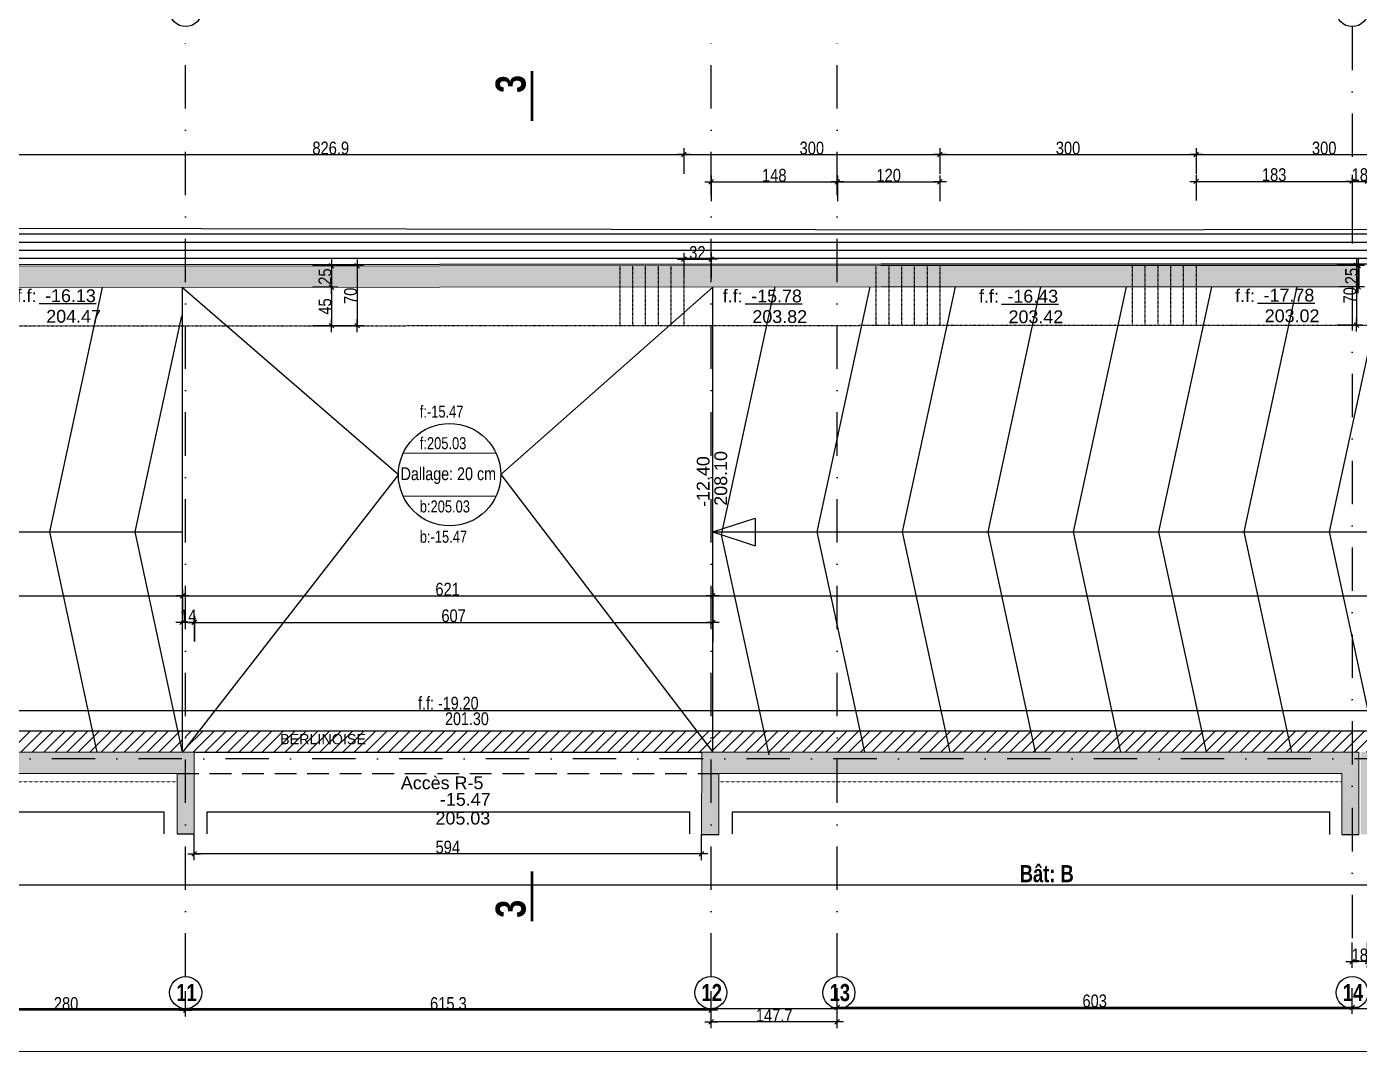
# Model space of a CAD drawing. Header units: millimetres. Extents: x -26249 to 60250, y -21218 to 23336.
# Drawn here: x 55287 to 56848, y -1232 to -31 of the extents above; entities that cross this region are included whole.
import ezdxf
from ezdxf.enums import TextEntityAlignment as Align

# ---------------------------------------------------------------- set-up
doc = ezdxf.new("R2010")
doc.units = ezdxf.units.MM
for name, pattern in [('CACHEX2', [19.05, 12.7, -6.35]), ('TIRETPTX2', [50.8, 25.4, -12.7, 0, -12.7]), ('VW-01', [0.41656, 0.20828, -0.20828])]:
    doc.linetypes.add(name, pattern=pattern)
for name, color, linetype in [('01_cote_gen', 4, 'Continuous'), ('01_linteaux', 2, 'Continuous'), ('01_poch_murs', 253, 'Continuous'), ('01_texte', 230, 'Continuous'), ('AA_COTES', 2, 'Continuous')]:
    doc.layers.add(name, color=color, linetype=linetype)
for name, color, linetype, lineweight in [('01_murs_coup', 5, 'Continuous', 60), ('01_PIEUX', 5, 'Continuous', 60), ('B Général', 7, 'Continuous', 5)]:
    doc.layers.add(name, color=color, linetype=linetype, lineweight=lineweight)
doc.styles.add('Eurostile', font='')
doc.styles.add('impact', font='impact.ttf')
doc.styles.add('MATTE_TXT', font='arial.ttf')
doc.styles.add('STYLE2', font='ARIALN.TTF')
doc.styles.get('Eurostile').set_extended_font_data('Eurostile')
doc.dimstyles.new('JB50', dxfattribs={"dimscale": 0.1, "dimtxt": 150, "dimasz": 15, "dimexe": 0.1, "dimexo": 0.1, "dimgap": 0.09, "dimtad": 1, "dimdec": 1, "dimdsep": 46, "dimtxsty": 'STYLE2', "dimblk1": 'BOND_G', "dimblk2": 'BOND_D', "dimsah": 1, "dimcen": 1.5, "dimdle": 0.01, "dimse1": 1, "dimse2": 1, "dimclrd": 4, "dimclre": 2, "dimclrt": 6, "dimazin": 2, "dimtfac": 2.333333, "dimtdec": 1, "dimtix": 1, "dimtmove": 2, "dimatfit": 3, "dimldrblk": 'BOND_G', "dimfxl": 1, "dimtolj": 1, "dimtzin": 0, "dimarcsym": 0})

# ---------------------------------------------------------------- blocks, each defined once
blk = doc.blocks.new('BOND_G')
at = {"layer": 'AA_COTES', "color": 0}
for p, q in [((0, -5), (0, 15)), ((5, 0), (-5, 0)), ((1.8, 1.8), (-1.8, -1.8))]:
    blk.add_line(p, q, dxfattribs=at)
blk = doc.blocks.new('BOND_D')
at = {"layer": 'AA_COTES', "color": 0}
for p, q in [((5, 0), (-5, 0)), ((-1.8, -1.8), (1.8, 1.8)), ((0, 5), (0, -15))]:
    blk.add_line(p, q, dxfattribs=at)
blk = doc.blocks.new('*D1549')
at = {"layer": '01_cote_gen', "color": 4, "lineweight": -2, "transparency": 16777216}
blk.add_line((53765, -698.1), (55468, -698.1), dxfattribs=at)
at = {"layer": 'Defpoints', "color": 0, "transparency": 16777216}
for p in [(53763.5, -669.9), (55469.5, -669.9), (55469.5, -698.1)]:
    blk.add_point(p, dxfattribs=at)
at = {"layer": '01_cote_gen', "color": 4, "lineweight": -2, "transparency": 16777216, "xscale": 1.5, "yscale": 1.5, "zscale": 1.5, "rotation": 180}
blk.add_blockref('BOND_G', (53763.5, -698.1), dxfattribs=at)
at = {"layer": '01_cote_gen', "color": 4, "lineweight": -2, "transparency": 16777216, "xscale": 1.5, "yscale": 1.5, "zscale": 1.5}
blk.add_blockref('BOND_D', (55469.5, -698.1), dxfattribs=at)
at = {"layer": '01_cote_gen', "color": 6, "transparency": 16777216, "insert": (54584.6, -690.4), "char_height": 15, "attachment_point": 5, "style": 'STYLE2'}
blk.add_mtext('\\A1;1706', dxfattribs=at)
blk = doc.blocks.new('*D1465')
at = {"layer": '01_cote_gen', "color": 4, "lineweight": -2, "transparency": 16777216}
for p, q in [((55467.6, -729.1), (55466.1, -729.1)), ((55483.1, -729.1), (55469.1, -729.1)), ((55484.6, -729.1), (55486.1, -729.1))]:
    blk.add_line(p, q, dxfattribs=at)
at = {"layer": 'Defpoints', "color": 0, "transparency": 16777216}
for p in [(55469.1, -729.1), (55483.1, -949.7), (55469.1, -960)]:
    blk.add_point(p, dxfattribs=at)
at = {"layer": '01_cote_gen', "color": 4, "lineweight": -2, "transparency": 16777216, "xscale": 1.5, "yscale": 1.5, "zscale": 1.5}
blk.add_blockref('BOND_D', (55469.1, -729.1), dxfattribs=at)
at = {"layer": '01_cote_gen', "color": 4, "lineweight": -2, "transparency": 16777216, "xscale": 1.5, "yscale": 1.5, "zscale": 1.5, "rotation": 180}
blk.add_blockref('BOND_G', (55483.1, -729.1), dxfattribs=at)
at = {"layer": '01_cote_gen', "color": 6, "transparency": 16777216, "insert": (55476.1, -721.6), "char_height": 15, "attachment_point": 5, "style": 'STYLE2'}
blk.add_mtext('\\A1;14', dxfattribs=at)
blk = doc.blocks.new('*D1467')
at = {"layer": '01_cote_gen', "color": 4, "lineweight": -2, "transparency": 16777216}
blk.add_line((55471, -698.1), (56088.9, -698.1), dxfattribs=at)
at = {"layer": 'Defpoints', "color": 0, "transparency": 16777216}
for p in [(56090.4, -698.1), (55469.5, -705.6), (56090.4, -705.6)]:
    blk.add_point(p, dxfattribs=at)
at = {"layer": '01_cote_gen', "color": 4, "lineweight": -2, "transparency": 16777216, "xscale": 1.5, "yscale": 1.5, "zscale": 1.5, "rotation": 180}
blk.add_blockref('BOND_G', (55469.5, -698.1), dxfattribs=at)
at = {"layer": '01_cote_gen', "color": 4, "lineweight": -2, "transparency": 16777216, "xscale": 1.5, "yscale": 1.5, "zscale": 1.5}
blk.add_blockref('BOND_D', (56090.4, -698.1), dxfattribs=at)
at = {"layer": '01_cote_gen', "color": 6, "transparency": 16777216, "insert": (55779.9, -690.4), "char_height": 15, "attachment_point": 5, "style": 'STYLE2'}
blk.add_mtext('\\A1;621', dxfattribs=at)
blk = doc.blocks.new('*D1468')
at = {"layer": '01_cote_gen', "color": 4, "lineweight": -2, "transparency": 16777216}
blk.add_line((55485, -729.1), (56088.9, -729.1), dxfattribs=at)
at = {"layer": 'Defpoints', "color": 0, "transparency": 16777216}
for p in [(56090.4, -729.1), (55483.5, -753.1), (56090.4, -781.9)]:
    blk.add_point(p, dxfattribs=at)
at = {"layer": '01_cote_gen', "color": 4, "lineweight": -2, "transparency": 16777216, "xscale": 1.5, "yscale": 1.5, "zscale": 1.5, "rotation": 180}
blk.add_blockref('BOND_G', (55483.5, -729.1), dxfattribs=at)
at = {"layer": '01_cote_gen', "color": 4, "lineweight": -2, "transparency": 16777216, "xscale": 1.5, "yscale": 1.5, "zscale": 1.5}
blk.add_blockref('BOND_D', (56090.4, -729.1), dxfattribs=at)
at = {"layer": '01_cote_gen', "color": 6, "transparency": 16777216, "insert": (55786.9, -721.5), "char_height": 15, "attachment_point": 5, "style": 'STYLE2'}
blk.add_mtext('\\A1;607', dxfattribs=at)
blk = doc.blocks.new('*D1550')
at = {"layer": '01_cote_gen', "color": 4, "lineweight": -2, "transparency": 16777216}
blk.add_line((56091.9, -698.1), (57755.6, -698.1), dxfattribs=at)
at = {"layer": 'Defpoints', "color": 0, "transparency": 16777216}
for p in [(56090.4, -690.6), (57757.1, -698.1), (57757.1, -715)]:
    blk.add_point(p, dxfattribs=at)
at = {"layer": '01_cote_gen', "color": 4, "lineweight": -2, "transparency": 16777216, "xscale": 1.5, "yscale": 1.5, "zscale": 1.5, "rotation": 180}
blk.add_blockref('BOND_G', (56090.4, -698.1), dxfattribs=at)
at = {"layer": '01_cote_gen', "color": 4, "lineweight": -2, "transparency": 16777216, "xscale": 1.5, "yscale": 1.5, "zscale": 1.5}
blk.add_blockref('BOND_D', (57757.1, -698.1), dxfattribs=at)
at = {"layer": '01_cote_gen', "color": 6, "transparency": 16777216, "insert": (56923.8, -690.4), "char_height": 15, "attachment_point": 5, "style": 'STYLE2'}
blk.add_mtext('\\A1;1667', dxfattribs=at)
blk = doc.blocks.new('*D1470')
at = {"layer": '01_cote_gen', "color": 4, "lineweight": -2, "transparency": 16777216}
blk.add_line((56075.6, -1000.2), (55484.6, -1000.2), dxfattribs=at)
at = {"layer": 'Defpoints', "color": 0, "transparency": 16777216}
for p in [(55483.1, -1000.2), (55483.1, -1020.8), (56077.1, -1020.8)]:
    blk.add_point(p, dxfattribs=at)
at = {"layer": '01_cote_gen', "color": 4, "lineweight": -2, "transparency": 16777216, "xscale": 1.5, "yscale": 1.5, "zscale": 1.5, "rotation": 180}
blk.add_blockref('BOND_D', (55483.1, -1000.2), dxfattribs=at)
at = {"layer": '01_cote_gen', "color": 4, "lineweight": -2, "transparency": 16777216, "xscale": 1.5, "yscale": 1.5, "zscale": 1.5}
blk.add_blockref('BOND_G', (56077.1, -1000.2), dxfattribs=at)
at = {"layer": '01_cote_gen', "color": 6, "transparency": 16777216, "insert": (55780.1, -992.5), "char_height": 15, "attachment_point": 5, "style": 'STYLE2'}
blk.add_mtext('\\A1;594', dxfattribs=at)
blk = doc.blocks.new('*D1556')
at = {"layer": '01_cote_gen', "color": 4, "lineweight": -2, "transparency": 16777216}
blk.add_line((56855.6, -1126.5), (56840.6, -1126.5), dxfattribs=at)
at = {"layer": 'Defpoints', "color": 0, "transparency": 16777216}
for p in [(56839.1, -1059.5), (56857.1, -1100.9), (56839.1, -1126.5)]:
    blk.add_point(p, dxfattribs=at)
at = {"layer": '01_cote_gen', "color": 4, "lineweight": -2, "transparency": 16777216, "xscale": 1.5, "yscale": 1.5, "zscale": 1.5, "rotation": 180}
blk.add_blockref('BOND_D', (56839.1, -1126.5), dxfattribs=at)
at = {"layer": '01_cote_gen', "color": 4, "lineweight": -2, "transparency": 16777216, "xscale": 1.5, "yscale": 1.5, "zscale": 1.5}
blk.add_blockref('BOND_G', (56857.1, -1126.5), dxfattribs=at)
at = {"layer": '01_cote_gen', "color": 6, "transparency": 16777216, "insert": (56848.1, -1118.8), "char_height": 15, "attachment_point": 5, "style": 'STYLE2'}
blk.add_mtext('\\A1;18', dxfattribs=at)
blk = doc.blocks.new('*D1557')
at = {"layer": '01_cote_gen', "color": 4, "lineweight": -2, "transparency": 16777216}
blk.add_line((56837.6, -1180.3), (56237.6, -1180.3), dxfattribs=at)
at = {"layer": 'Defpoints', "color": 0, "transparency": 16777216}
for p in [(56839.1, -1059.5), (56236.1, -1113.4), (56236.1, -1180.3)]:
    blk.add_point(p, dxfattribs=at)
at = {"layer": '01_cote_gen', "color": 4, "lineweight": -2, "transparency": 16777216, "xscale": 1.5, "yscale": 1.5, "zscale": 1.5, "rotation": 180}
blk.add_blockref('BOND_D', (56236.1, -1180.3), dxfattribs=at)
at = {"layer": '01_cote_gen', "color": 4, "lineweight": -2, "transparency": 16777216, "xscale": 1.5, "yscale": 1.5, "zscale": 1.5}
blk.add_blockref('BOND_G', (56839.1, -1180.3), dxfattribs=at)
at = {"layer": '01_cote_gen', "color": 6, "transparency": 16777216, "insert": (56537.6, -1172.7), "char_height": 15, "attachment_point": 5, "style": 'STYLE2'}
blk.add_mtext('\\A1;603', dxfattribs=at)
blk = doc.blocks.new('*D1558')
at = {"layer": '01_cote_gen', "color": 4, "lineweight": -2, "transparency": 16777216}
blk.add_line((56234.6, -1197.1), (56089.9, -1197.1), dxfattribs=at)
at = {"layer": 'Defpoints', "color": 0, "transparency": 16777216}
for p in [(56088.4, -1111.7), (56236.1, -1113.4), (56088.4, -1197.1)]:
    blk.add_point(p, dxfattribs=at)
at = {"layer": '01_cote_gen', "color": 4, "lineweight": -2, "transparency": 16777216, "xscale": 1.5, "yscale": 1.5, "zscale": 1.5, "rotation": 180}
blk.add_blockref('BOND_D', (56088.4, -1197.1), dxfattribs=at)
at = {"layer": '01_cote_gen', "color": 4, "lineweight": -2, "transparency": 16777216, "xscale": 1.5, "yscale": 1.5, "zscale": 1.5}
blk.add_blockref('BOND_G', (56236.1, -1197.1), dxfattribs=at)
at = {"layer": '01_cote_gen', "color": 6, "transparency": 16777216, "insert": (56162.3, -1189.5), "char_height": 15, "attachment_point": 5, "style": 'STYLE2'}
blk.add_mtext('\\A1;147.7', dxfattribs=at)
blk = doc.blocks.new('*D1559')
at = {"layer": '01_cote_gen', "color": 4, "lineweight": -2, "transparency": 16777216}
blk.add_line((56086.9, -1183.5), (55474.6, -1183.5), dxfattribs=at)
at = {"layer": 'Defpoints', "color": 0, "transparency": 16777216}
for p in [(55473.1, -1119.3), (56088.4, -1111.7), (55473.1, -1183.5)]:
    blk.add_point(p, dxfattribs=at)
at = {"layer": '01_cote_gen', "color": 4, "lineweight": -2, "transparency": 16777216, "xscale": 1.5, "yscale": 1.5, "zscale": 1.5, "rotation": 180}
blk.add_blockref('BOND_D', (55473.1, -1183.5), dxfattribs=at)
at = {"layer": '01_cote_gen', "color": 4, "lineweight": -2, "transparency": 16777216, "xscale": 1.5, "yscale": 1.5, "zscale": 1.5}
blk.add_blockref('BOND_G', (56088.4, -1183.5), dxfattribs=at)
at = {"layer": '01_cote_gen', "color": 6, "transparency": 16777216, "insert": (55780.8, -1175.8), "char_height": 15, "attachment_point": 5, "style": 'STYLE2'}
blk.add_mtext('\\A1;615.3', dxfattribs=at)
blk = doc.blocks.new('*D1560')
at = {"layer": '01_cote_gen', "color": 4, "lineweight": -2, "transparency": 16777216}
blk.add_line((55471.6, -1183.5), (55194.6, -1183.5), dxfattribs=at)
at = {"layer": 'Defpoints', "color": 0, "transparency": 16777216}
for p in [(55193.1, -1108.4), (55473.1, -1119.3), (55193.1, -1183.5)]:
    blk.add_point(p, dxfattribs=at)
at = {"layer": '01_cote_gen', "color": 4, "lineweight": -2, "transparency": 16777216, "xscale": 1.5, "yscale": 1.5, "zscale": 1.5, "rotation": 180}
blk.add_blockref('BOND_D', (55193.1, -1183.5), dxfattribs=at)
at = {"layer": '01_cote_gen', "color": 4, "lineweight": -2, "transparency": 16777216, "xscale": 1.5, "yscale": 1.5, "zscale": 1.5}
blk.add_blockref('BOND_G', (55473.1, -1183.5), dxfattribs=at)
at = {"layer": '01_cote_gen', "color": 6, "transparency": 16777216, "insert": (55333.1, -1175.8), "char_height": 15, "attachment_point": 5, "style": 'STYLE2'}
blk.add_mtext('\\A1;280', dxfattribs=at)
blk = doc.blocks.new('*D1520')
at = {"layer": '01_cote_gen', "color": 4, "lineweight": -2, "transparency": 16777216}
blk.add_line((56057.9, -303.6), (56086.9, -303.6), dxfattribs=at)
at = {"layer": 'Defpoints', "color": 0, "transparency": 16777216}
for p in [(56056.4, 1630.3), (56088.4, -303.6), (56088.4, -307.2)]:
    blk.add_point(p, dxfattribs=at)
at = {"layer": '01_cote_gen', "color": 4, "lineweight": -2, "transparency": 16777216, "xscale": 1.5, "yscale": 1.5, "zscale": 1.5, "rotation": 180}
blk.add_blockref('BOND_G', (56056.4, -303.6), dxfattribs=at)
at = {"layer": '01_cote_gen', "color": 4, "lineweight": -2, "transparency": 16777216, "xscale": 1.5, "yscale": 1.5, "zscale": 1.5}
blk.add_blockref('BOND_D', (56088.4, -303.6), dxfattribs=at)
at = {"layer": '01_cote_gen', "color": 6, "transparency": 16777216, "insert": (56072.4, -296), "char_height": 15, "attachment_point": 5, "style": 'STYLE2'}
blk.add_mtext('\\A1;32', dxfattribs=at)
blk = doc.blocks.new('*D1383')
at = {"layer": '01_cote_gen', "color": 4, "lineweight": -2, "transparency": 16777216}
blk.add_line((55231, -181.2), (56054.9, -181.2), dxfattribs=at)
at = {"layer": 'Defpoints', "color": 0, "transparency": 16777216}
for p in [(56056.4, -181.2), (55229.5, -359.4), (56056.4, -394)]:
    blk.add_point(p, dxfattribs=at)
at = {"layer": '01_cote_gen', "color": 4, "lineweight": -2, "transparency": 16777216, "xscale": 1.5, "yscale": 1.5, "zscale": 1.5, "rotation": 180}
blk.add_blockref('BOND_G', (55229.5, -181.2), dxfattribs=at)
at = {"layer": '01_cote_gen', "color": 4, "lineweight": -2, "transparency": 16777216, "xscale": 1.5, "yscale": 1.5, "zscale": 1.5}
blk.add_blockref('BOND_D', (56056.4, -181.2), dxfattribs=at)
at = {"layer": '01_cote_gen', "color": 6, "transparency": 16777216, "insert": (55643, -173.6), "char_height": 15, "attachment_point": 5, "style": 'STYLE2'}
blk.add_mtext('\\A1;826.9', dxfattribs=at)
blk = doc.blocks.new('*D1384')
at = {"layer": '01_cote_gen', "color": 4, "lineweight": -2, "transparency": 16777216}
blk.add_line((56057.9, -181.2), (56354.9, -181.2), dxfattribs=at)
at = {"layer": 'Defpoints', "color": 0, "transparency": 16777216}
for p in [(56056.4, -171.9), (56356.4, -181.2), (56356.4, -342)]:
    blk.add_point(p, dxfattribs=at)
at = {"layer": '01_cote_gen', "color": 4, "lineweight": -2, "transparency": 16777216, "xscale": 1.5, "yscale": 1.5, "zscale": 1.5, "rotation": 180}
blk.add_blockref('BOND_G', (56056.4, -181.2), dxfattribs=at)
at = {"layer": '01_cote_gen', "color": 4, "lineweight": -2, "transparency": 16777216, "xscale": 1.5, "yscale": 1.5, "zscale": 1.5}
blk.add_blockref('BOND_D', (56356.4, -181.2), dxfattribs=at)
at = {"layer": '01_cote_gen', "color": 6, "transparency": 16777216, "insert": (56206.4, -173.6), "char_height": 15, "attachment_point": 5, "style": 'STYLE2'}
blk.add_mtext('\\A1;300', dxfattribs=at)
blk = doc.blocks.new('*D1385')
at = {"layer": '01_cote_gen', "color": 4, "lineweight": -2, "transparency": 16777216}
blk.add_line((56357.9, -181.2), (56654.9, -181.2), dxfattribs=at)
at = {"layer": 'Defpoints', "color": 0, "transparency": 16777216}
for p in [(56356.4, -171.8), (56656.4, -181.2), (56656.4, -365)]:
    blk.add_point(p, dxfattribs=at)
at = {"layer": '01_cote_gen', "color": 4, "lineweight": -2, "transparency": 16777216, "xscale": 1.5, "yscale": 1.5, "zscale": 1.5, "rotation": 180}
blk.add_blockref('BOND_G', (56356.4, -181.2), dxfattribs=at)
at = {"layer": '01_cote_gen', "color": 4, "lineweight": -2, "transparency": 16777216, "xscale": 1.5, "yscale": 1.5, "zscale": 1.5}
blk.add_blockref('BOND_D', (56656.4, -181.2), dxfattribs=at)
at = {"layer": '01_cote_gen', "color": 6, "transparency": 16777216, "insert": (56506.4, -173.6), "char_height": 15, "attachment_point": 5, "style": 'STYLE2'}
blk.add_mtext('\\A1;300', dxfattribs=at)
blk = doc.blocks.new('*D1386')
at = {"layer": '01_cote_gen', "color": 4, "lineweight": -2, "transparency": 16777216}
blk.add_line((56089.9, -213.1), (56234.9, -213.1), dxfattribs=at)
at = {"layer": 'Defpoints', "color": 0, "transparency": 16777216}
for p in [(56088.4, -215.9), (56236.4, -213.1), (56236.4, -225.3)]:
    blk.add_point(p, dxfattribs=at)
at = {"layer": '01_cote_gen', "color": 4, "lineweight": -2, "transparency": 16777216, "xscale": 1.5, "yscale": 1.5, "zscale": 1.5, "rotation": 180}
blk.add_blockref('BOND_G', (56088.4, -213.1), dxfattribs=at)
at = {"layer": '01_cote_gen', "color": 4, "lineweight": -2, "transparency": 16777216, "xscale": 1.5, "yscale": 1.5, "zscale": 1.5}
blk.add_blockref('BOND_D', (56236.4, -213.1), dxfattribs=at)
at = {"layer": '01_cote_gen', "color": 6, "transparency": 16777216, "insert": (56162.4, -205.5), "char_height": 15, "attachment_point": 5, "style": 'STYLE2'}
blk.add_mtext('\\A1;148', dxfattribs=at)
blk = doc.blocks.new('*D1387')
at = {"layer": '01_cote_gen', "color": 4, "lineweight": -2, "transparency": 16777216}
blk.add_line((56237.9, -213.1), (56354.9, -213.1), dxfattribs=at)
at = {"layer": 'Defpoints', "color": 0, "transparency": 16777216}
for p in [(56356.4, -213.1), (56236.4, -224), (56356.4, -224)]:
    blk.add_point(p, dxfattribs=at)
at = {"layer": '01_cote_gen', "color": 4, "lineweight": -2, "transparency": 16777216, "xscale": 1.5, "yscale": 1.5, "zscale": 1.5, "rotation": 180}
blk.add_blockref('BOND_G', (56236.4, -213.1), dxfattribs=at)
at = {"layer": '01_cote_gen', "color": 4, "lineweight": -2, "transparency": 16777216, "xscale": 1.5, "yscale": 1.5, "zscale": 1.5}
blk.add_blockref('BOND_D', (56356.4, -213.1), dxfattribs=at)
at = {"layer": '01_cote_gen', "color": 6, "transparency": 16777216, "insert": (56296.4, -205.5), "char_height": 15, "attachment_point": 5, "style": 'STYLE2'}
blk.add_mtext('\\A1;120', dxfattribs=at)
blk = doc.blocks.new('*D1388')
at = {"layer": '01_cote_gen', "color": 4, "lineweight": -2, "transparency": 16777216}
blk.add_line((56657.9, -181.2), (56954.9, -181.2), dxfattribs=at)
at = {"layer": 'Defpoints', "color": 0, "transparency": 16777216}
for p in [(56656.4, -173.6), (56956.4, -181.2), (56956.4, -389.7)]:
    blk.add_point(p, dxfattribs=at)
at = {"layer": '01_cote_gen', "color": 4, "lineweight": -2, "transparency": 16777216, "xscale": 1.5, "yscale": 1.5, "zscale": 1.5, "rotation": 180}
blk.add_blockref('BOND_G', (56656.4, -181.2), dxfattribs=at)
at = {"layer": '01_cote_gen', "color": 4, "lineweight": -2, "transparency": 16777216, "xscale": 1.5, "yscale": 1.5, "zscale": 1.5}
blk.add_blockref('BOND_D', (56956.4, -181.2), dxfattribs=at)
at = {"layer": '01_cote_gen', "color": 6, "transparency": 16777216, "insert": (56806.4, -173.6), "char_height": 15, "attachment_point": 5, "style": 'STYLE2'}
blk.add_mtext('\\A1;300', dxfattribs=at)
blk = doc.blocks.new('*D1391')
at = {"layer": '01_cote_gen', "color": 4, "lineweight": -2, "transparency": 16777216}
blk.add_line((56657.9, -212.5), (56837.6, -212.5), dxfattribs=at)
at = {"layer": 'Defpoints', "color": 0, "transparency": 16777216}
for p in [(56656.4, -203.7), (56839.1, -212.5), (56839.1, -248)]:
    blk.add_point(p, dxfattribs=at)
at = {"layer": '01_cote_gen', "color": 4, "lineweight": -2, "transparency": 16777216, "xscale": 1.5, "yscale": 1.5, "zscale": 1.5, "rotation": 180}
blk.add_blockref('BOND_G', (56656.4, -212.5), dxfattribs=at)
at = {"layer": '01_cote_gen', "color": 4, "lineweight": -2, "transparency": 16777216, "xscale": 1.5, "yscale": 1.5, "zscale": 1.5}
blk.add_blockref('BOND_D', (56839.1, -212.5), dxfattribs=at)
at = {"layer": '01_cote_gen', "color": 6, "transparency": 16777216, "insert": (56747.8, -204.8), "char_height": 15, "attachment_point": 5, "style": 'STYLE2'}
blk.add_mtext('\\A1;183', dxfattribs=at)
blk = doc.blocks.new('*D1346')
at = {"layer": '01_cote_gen', "color": 4, "lineweight": -2, "transparency": 16777216}
blk.add_line((56840.6, -212.5), (56855.6, -212.5), dxfattribs=at)
at = {"layer": 'Defpoints', "color": 0, "transparency": 16777216}
for p in [(56857.1, -212.5), (56839.1, -220), (56857.1, -220)]:
    blk.add_point(p, dxfattribs=at)
at = {"layer": '01_cote_gen', "color": 4, "lineweight": -2, "transparency": 16777216, "xscale": 1.5, "yscale": 1.5, "zscale": 1.5, "rotation": 180}
blk.add_blockref('BOND_G', (56839.1, -212.5), dxfattribs=at)
at = {"layer": '01_cote_gen', "color": 4, "lineweight": -2, "transparency": 16777216, "xscale": 1.5, "yscale": 1.5, "zscale": 1.5}
blk.add_blockref('BOND_D', (56857.1, -212.5), dxfattribs=at)
at = {"layer": '01_cote_gen', "color": 6, "transparency": 16777216, "insert": (56848.1, -204.8), "char_height": 15, "attachment_point": 5, "style": 'STYLE2'}
blk.add_mtext('\\A1;18', dxfattribs=at)
blk = doc.blocks.new('*D1617')
at = {"layer": '01_cote_gen', "color": 4, "lineweight": -2, "transparency": 16777216}
blk.add_line((55673.9, -313.1), (55673.9, -380.1), dxfattribs=at)
at = {"layer": 'Defpoints', "color": 0, "transparency": 16777216}
for p in [(55660.9, -311.6), (55661, -381.6), (55673.9, -381.6)]:
    blk.add_point(p, dxfattribs=at)
at = {"layer": '01_cote_gen', "color": 4, "lineweight": -2, "transparency": 16777216, "xscale": 1.5, "yscale": 1.5, "zscale": 1.5}
for name, p, rotation in [('BOND_G', (55673.9, -311.6), 90), ('BOND_D', (55673.9, -381.6), 270)]:
    blk.add_blockref(name, p, dxfattribs=dict(at, rotation=rotation))
at = {"layer": '01_cote_gen', "color": 6, "transparency": 16777216, "insert": (55666.2, -346.6), "char_height": 15, "attachment_point": 5, "rotation": 90, "style": 'STYLE2'}
blk.add_mtext('\\A1;70', dxfattribs=at)
blk = doc.blocks.new('*D1618')
at = {"layer": '01_cote_gen', "color": 4, "lineweight": -2, "transparency": 16777216}
blk.add_line((55644, -313.1), (55644, -335.1), dxfattribs=at)
at = {"layer": 'Defpoints', "color": 0, "transparency": 16777216}
for p in [(55635.1, -311.6), (55635.2, -336.6), (55644, -336.6)]:
    blk.add_point(p, dxfattribs=at)
at = {"layer": '01_cote_gen', "color": 4, "lineweight": -2, "transparency": 16777216, "xscale": 1.5, "yscale": 1.5, "zscale": 1.5}
for name, p, rotation in [('BOND_G', (55644, -311.6), 90), ('BOND_D', (55644, -336.6), 270)]:
    blk.add_blockref(name, p, dxfattribs=dict(at, rotation=rotation))
at = {"layer": '01_cote_gen', "color": 6, "transparency": 16777216, "insert": (55636.3, -324.1), "char_height": 15, "attachment_point": 5, "rotation": 90, "style": 'STYLE2'}
blk.add_mtext('\\A1;25', dxfattribs=at)
blk = doc.blocks.new('*D1619')
at = {"layer": '01_cote_gen', "color": 4, "lineweight": -2, "transparency": 16777216}
blk.add_line((55644, -338.1), (55644, -380.1), dxfattribs=at)
at = {"layer": 'Defpoints', "color": 0, "transparency": 16777216}
for p in [(55635.2, -336.6), (55635.2, -381.6), (55644, -381.6)]:
    blk.add_point(p, dxfattribs=at)
at = {"layer": '01_cote_gen', "color": 4, "lineweight": -2, "transparency": 16777216, "xscale": 1.5, "yscale": 1.5, "zscale": 1.5}
for name, p, rotation in [('BOND_G', (55644, -336.6), 90), ('BOND_D', (55644, -381.6), 270)]:
    blk.add_blockref(name, p, dxfattribs=dict(at, rotation=rotation))
at = {"layer": '01_cote_gen', "color": 6, "transparency": 16777216, "insert": (55636.3, -359.1), "char_height": 15, "attachment_point": 5, "rotation": 90, "style": 'STYLE2'}
blk.add_mtext('\\A1;45', dxfattribs=at)
blk = doc.blocks.new('*D1610')
at = {"layer": '01_cote_gen', "color": 4, "lineweight": -2, "transparency": 16777216}
blk.add_line((56844.1, -312.5), (56844.1, -379.5), dxfattribs=at)
at = {"layer": 'Defpoints', "color": 0, "transparency": 16777216}
for p in [(56822.4, -311), (56822.4, -381), (56844.1, -381)]:
    blk.add_point(p, dxfattribs=at)
at = {"layer": '01_cote_gen', "color": 4, "lineweight": -2, "transparency": 16777216, "xscale": 1.5, "yscale": 1.5, "zscale": 1.5}
for name, p, rotation in [('BOND_G', (56844.1, -311), 90), ('BOND_D', (56844.1, -381), 270)]:
    blk.add_blockref(name, p, dxfattribs=dict(at, rotation=rotation))
at = {"layer": '01_cote_gen', "color": 6, "transparency": 16777216, "insert": (56836.5, -346), "char_height": 15, "attachment_point": 5, "rotation": 90, "style": 'STYLE2'}
blk.add_mtext('\\A1;70', dxfattribs=at)
blk = doc.blocks.new('*D1611')
at = {"layer": '01_cote_gen', "color": 4, "lineweight": -2, "transparency": 16777216}
blk.add_line((56846.2, -312.5), (56846.2, -334.5), dxfattribs=at)
at = {"layer": 'Defpoints', "color": 0, "transparency": 16777216}
for p in [(56809.6, -311), (56809.6, -336), (56846.2, -336)]:
    blk.add_point(p, dxfattribs=at)
at = {"layer": '01_cote_gen', "color": 4, "lineweight": -2, "transparency": 16777216, "xscale": 1.5, "yscale": 1.5, "zscale": 1.5}
for name, p, rotation in [('BOND_G', (56846.2, -311), 90), ('BOND_D', (56846.2, -336), 270)]:
    blk.add_blockref(name, p, dxfattribs=dict(at, rotation=rotation))
at = {"layer": '01_cote_gen', "color": 6, "transparency": 16777216, "insert": (56838.5, -323.5), "char_height": 15, "attachment_point": 5, "rotation": 90, "style": 'STYLE2'}
blk.add_mtext('\\A1;25', dxfattribs=at)
blk = doc.blocks.new('*D1612')
at = {"layer": '01_cote_gen', "color": 4, "lineweight": -2, "transparency": 16777216}
blk.add_line((58138.3, -337.5), (58138.3, -379), dxfattribs=at)
at = {"layer": 'Defpoints', "color": 0, "transparency": 16777216}
for p in [(56805.3, -336), (58100.6, -380.5), (58138.3, -380.5)]:
    blk.add_point(p, dxfattribs=at)
at = {"layer": '01_cote_gen', "color": 4, "lineweight": -2, "transparency": 16777216, "xscale": 1.5, "yscale": 1.5, "zscale": 1.5}
for name, p, rotation in [('BOND_G', (58138.3, -336), 90), ('BOND_D', (58138.3, -380.5), 270)]:
    blk.add_blockref(name, p, dxfattribs=dict(at, rotation=rotation))
at = {"layer": '01_cote_gen', "color": 6, "transparency": 16777216, "insert": (58130.7, -358.2), "char_height": 15, "attachment_point": 5, "rotation": 90, "style": 'STYLE2'}
blk.add_mtext('\\A1;44.5', dxfattribs=at)

msp = doc.modelspace()

# ---------------------------------------------------------------- hatches: boundary and pattern name
at = {"layer": '01_poch_murs'}
h = msp.add_hatch(dxfattribs=at)
h.set_pattern_fill('ANSI31', color=256, scale=3, angle=135)
h.set_pattern_definition([(180, (38048.426, -1150.376), (-2e-15, -9.525), [])])
h.paths.add_polyline_path([(53241.478, -266.618), (52662.48, -269.119), (52662.48, -310.846), (53035.529, -308.214), (53241.478, -307.792)])
h.paths.add_polyline_path([(53259.48, -266.54), (53241.478, -266.618), (53241.478, -307.792), (53259.48, -307.755)])
h.paths.add_polyline_path([(53838.48, -265.403), (53611.529, -265.019), (53259.48, -266.54), (53259.48, -307.755), (53543.529, -307.174), (53838.48, -307.174)])
h.paths.add_polyline_path([(54118.076, -265.876), (53838.48, -265.403), (53838.48, -307.174), (54118.076, -307.174)])
h.paths.add_polyline_path([(54664.076, -266.8), (54118.076, -265.876), (54118.076, -307.174), (54378.699, -307.174), (54664.076, -308.114)])
h.paths.add_polyline_path([(55198.076, -267.704), (54664.076, -266.8), (54664.076, -308.114), (55198.076, -309.873)])
h.paths.add_polyline_path([(55478.076, -268.178), (55198.076, -267.704), (55198.076, -309.873), (55216.425, -309.934), (55478.076, -309.741)])
h.paths.add_polyline_path([(56093.376, -269.219), (55478.076, -268.178), (55478.076, -309.741), (56093.376, -309.286)])
h.paths.add_polyline_path([(56241.076, -269.469), (56093.376, -269.219), (56093.376, -309.286), (56241.076, -309.177)])
h.paths.add_polyline_path([(56844.076, -269.037), (56455.136, -269.832), (56241.076, -269.469), (56241.076, -309.177), (56292.732, -309.139), (56844.076, -308.944)])
h.paths.add_polyline_path([(57458.076, -267.782), (56862.076, -269), (56862.076, -308.938), (57458.076, -308.728)])
h.paths.add_polyline_path([(56862.076, -269), (56844.076, -269.037), (56844.076, -308.944), (56862.076, -308.938)])
h.paths.add_polyline_path([(57508.076, -267.679), (57458.076, -267.782), (57458.076, -308.728), (57508.076, -308.71)])
h.paths.add_polyline_path([(57882.076, -267.06), (57811.029, -267.06), (57508.076, -267.679), (57508.076, -308.71), (57882.076, -308.578)])
h.paths.add_polyline_path([(58482.038, -267.39), (58229.529, -267.06), (57882.076, -267.06), (57882.076, -308.578), (58238.616, -308.452), (58482.038, -309.612)])
h.paths.add_polyline_path([(58992.038, -268.057), (58482.038, -267.39), (58482.038, -309.612), (58992.038, -312.041)])
h.paths.add_polyline_path([(59169.668, -268.289), (58992.038, -268.057), (58992.038, -312.041), (59169.533, -312.887)])
h.paths.add_polyline_path([(54906.333, -298.582), (55070.095, -298.582), (55070.095, -275.315), (54906.333, -275.315)], flags=24)
h.paths.add_polyline_path([(57617.546, -298.582), (57781.308, -298.582), (57781.308, -275.315), (57617.546, -275.315)], flags=24)
h = msp.add_hatch(color=256, dxfattribs=at)
h.dxf.hatch_style = 1
h.paths.add_polyline_path([(56847.512, -310.963), (56287.77, -311.16), (55211.46, -311.955), (54373.734, -309.196), (53538.569, -309.196), (53246.404, -309.793), (53246.455, -334.793), (53538.595, -334.196), (54376.254, -334.196), (54376.252, -334.204), (55211.428, -336.955), (56287.79, -336.16), (56847.521, -335.963)])
h = msp.add_hatch(dxfattribs=at)
h.set_pattern_fill('ANSI31', color=256, scale=3)
h.set_pattern_definition([(45, (38043.464, 0), (-6.735192, 6.735192), [])])
h.paths.add_polyline_path([(54103.051, -916.131), (54078.051, -916.131), (54078.051, -976.858), (54103.051, -976.858)])
h.paths.add_polyline_path([(54103.051, -906.131), (54078.051, -906.131), (54078.051, -916.131), (54103.051, -916.131)])
h.paths.add_polyline_path([(54113.115, -856.131), (54078.051, -856.131), (54078.051, -881.131), (54113.115, -881.131)])
h.paths.add_polyline_path([(54164.186, -856.131), (54113.115, -856.131), (54113.115, -881.131), (54169.58, -881.131)])
h.paths.add_polyline_path([(54264.186, -856.131), (54164.186, -856.131), (54169.58, -881.131), (54269.58, -881.131)])
h.paths.add_polyline_path([(54364.186, -856.131), (54264.186, -856.131), (54269.58, -881.131), (54369.58, -881.131)])
h.paths.add_polyline_path([(54464.186, -856.131), (54364.186, -856.131), (54369.58, -881.131), (54469.58, -881.131)])
h.paths.add_polyline_path([(54564.186, -856.131), (54464.186, -856.131), (54469.58, -881.131), (54569.58, -881.131)])
h.paths.add_polyline_path([(54659.115, -856.131), (54564.186, -856.131), (54569.58, -881.131), (54659.115, -881.131)])
h.paths.add_polyline_path([(54664.186, -856.131), (54659.115, -856.131), (54659.115, -881.131), (54669.58, -881.131)])
h.paths.add_polyline_path([(54764.186, -856.131), (54664.186, -856.131), (54669.58, -881.131), (54769.58, -881.131)])
h.paths.add_polyline_path([(54864.186, -856.131), (54764.186, -856.131), (54769.58, -881.131), (54869.58, -881.131)])
h.paths.add_polyline_path([(54964.186, -856.131), (54864.186, -856.131), (54869.58, -881.131), (54969.58, -881.131)])
h.paths.add_polyline_path([(55064.186, -856.131), (54964.186, -856.131), (54969.58, -881.131), (55069.58, -881.131)])
h.paths.add_polyline_path([(55164.186, -856.131), (55064.186, -856.131), (55069.58, -881.131), (55169.58, -881.131)])
h.paths.add_polyline_path([(55193.115, -856.131), (55164.186, -856.131), (55169.58, -881.131), (55193.115, -881.131)])
h.paths.add_polyline_path([(55264.186, -856.131), (55193.115, -856.131), (55193.115, -881.131), (55269.58, -881.131)])
h.paths.add_polyline_path([(55364.186, -856.131), (55264.186, -856.131), (55269.58, -881.131), (55369.58, -881.131)])
h.paths.add_polyline_path([(55464.186, -856.131), (55364.186, -856.131), (55369.58, -881.131), (55469.455, -881.131), (55469.455, -880.554)])
h.paths.add_polyline_path([(55469.455, -856.131), (55464.186, -856.131), (55469.455, -880.554)], flags=17)
h.paths.add_polyline_path([(55488.896, -856.131), (55473.115, -856.131), (55473.115, -876.425)])
h.paths.add_polyline_path([(56071.325, -856.131), (55488.896, -856.131), (55473.115, -876.425), (55473.115, -881.131), (55483.115, -881.131), (56077.424, -881.131), (56088.415, -881.131), (56088.415, -878.512)])
h.paths.add_polyline_path([(56088.415, -856.131), (56071.325, -856.131), (56088.415, -878.512)], flags=17)
h.paths.add_polyline_path([(56150.338, -856.131), (56090.414, -856.131), (56090.414, -881.131), (56155.731, -881.131)])
h.paths.add_polyline_path([(56236.115, -856.131), (56150.338, -856.131), (56155.731, -881.131), (56236.115, -881.131)])
h.paths.add_polyline_path([(56263.021, -856.131), (56236.115, -856.131), (56236.115, -881.131), (56268.415, -881.131)])
h.paths.add_polyline_path([(56363.021, -856.131), (56263.021, -856.131), (56268.415, -881.131), (56368.415, -881.131)])
h.paths.add_polyline_path([(56463.021, -856.131), (56363.021, -856.131), (56368.415, -881.131), (56468.415, -881.131)])
h.paths.add_polyline_path([(56563.021, -856.131), (56463.021, -856.131), (56468.415, -881.131), (56568.415, -881.131)])
h.paths.add_polyline_path([(56663.021, -856.131), (56563.021, -856.131), (56568.415, -881.131), (56668.415, -881.131)])
h.paths.add_polyline_path([(56763.021, -856.131), (56663.021, -856.131), (56668.415, -881.131), (56768.415, -881.131)])
h.paths.add_polyline_path([(56839.115, -856.131), (56763.021, -856.131), (56768.415, -881.131), (56839.115, -881.131)])
h.paths.add_polyline_path([(56863.021, -856.131), (56857.115, -856.131), (56857.115, -881.131), (56868.415, -881.131)])
h.paths.add_polyline_path([(56963.021, -856.131), (56863.021, -856.131), (56868.415, -881.131), (56968.415, -881.131)])
h.paths.add_polyline_path([(56857.115, -856.131), (56839.115, -856.131), (56839.115, -881.131), (56847.114, -881.131), (56847.114, -889.131), (56849.114, -889.131), (56849.114, -881.131), (56857.115, -881.131)])
h.paths.add_polyline_path([(57063.021, -856.131), (56963.021, -856.131), (56968.415, -881.131), (57068.415, -881.131)])
h.paths.add_polyline_path([(57163.021, -856.131), (57063.021, -856.131), (57068.415, -881.131), (57168.415, -881.131)])
h.paths.add_polyline_path([(57263.021, -856.131), (57163.021, -856.131), (57168.415, -881.131), (57268.415, -881.131)])
h.paths.add_polyline_path([(57363.021, -856.131), (57263.021, -856.131), (57268.415, -881.131), (57368.415, -881.131)])
h.paths.add_polyline_path([(57453.115, -856.131), (57363.021, -856.131), (57368.415, -881.131), (57453.115, -881.131)])
h.paths.add_polyline_path([(57463.021, -856.131), (57453.115, -856.131), (57453.115, -881.131), (57468.415, -881.131)])
h.paths.add_polyline_path([(57563.021, -856.131), (57463.021, -856.131), (57468.415, -881.131), (57568.415, -881.131)])
h.paths.add_polyline_path([(57663.021, -856.131), (57563.021, -856.131), (57568.415, -881.131), (57668.415, -881.131)])
h.paths.add_polyline_path([(57687.114, -856.131), (57663.021, -856.131), (57668.415, -881.131), (57687.114, -881.131)])
h = msp.add_hatch(color=256, dxfattribs=at)
h.dxf.hatch_style = 1
h.paths.add_polyline_path([(55483.115, -881.131), (53763.493, -881.131), (53763.493, -906.131), (53823.323, -906.131), (53823.323, -976.858), (53843.323, -976.858), (53843.323, -906.131), (54103.051, -906.131), (54103.051, -976.858), (54123.051, -976.858), (54123.051, -906.131), (54651.051, -906.131), (54651.051, -976.858), (54667.051, -976.858), (54667.051, -906.131), (55183.051, -906.131), (55183.051, -976.858), (55202.781, -976.858), (55202.781, -906.131), (55463.115, -906.131), (55463.115, -976.858), (55483.115, -976.858)])
h = msp.add_hatch(color=256, dxfattribs=at)
h.dxf.hatch_style = 1
h.paths.add_polyline_path([(56847.114, -881.131), (56077.424, -881.131), (56077.124, -977.627), (56097.324, -977.627), (56097.324, -906.131), (56827.114, -906.131), (56827.114, -977.627), (56847.114, -977.627)])
h.paths.add_polyline_path([(57757.114, -881.131), (56849.114, -881.131), (56849.114, -977.627), (56869.114, -977.627), (56869.114, -906.131), (57443.114, -906.131), (57443.114, -977.627), (57463.114, -977.627), (57463.114, -906.131), (57737.114, -906.131), (57737.114, -1056.916), (57757.114, -1056.916)])

# ---------------------------------------------------------------- linework, layer by layer
at = {"layer": '01_linteaux', "linetype": 'TIRETPTX2', "ltscale": 2}
for p, q in [((56088.415, -1144.066), (56088.415, -29.418)), ((56236.115, -1144.066), (56236.115, -29.825)), ((55473.115, -1144.066), (55473.115, -31.28)), ((59129.963, -889.131), (50572.366, -889.131))]:
    msp.add_line(p, q, dxfattribs=at)
at = {"layer": '01_linteaux'}
for p, q in [((56450.174, -269.853), (53606.567, -265.04)), ((57806.067, -267.082), (56450.174, -269.853)), ((55211.463, -309.955), (56287.77, -309.16)), ((56287.77, -309.16), (58233.654, -308.473)), ((55469.455, -881.131), (55469.455, -336.765)), ((56090.414, -881.131), (56090.414, -336.316)), ((54078.051, -856.131), (57687.114, -856.131)), ((55483.115, -881.131), (56077.424, -881.131)), ((55218.115, -951.131), (55448.115, -951.131)), ((55448.115, -976.858), (55448.115, -951.131)), ((55498.115, -976.858), (55498.115, -951.131)), ((55498.115, -951.131), (56063.415, -951.131)), ((56063.415, -976.858), (56063.415, -951.131)), ((56113.415, -976.858), (56113.415, -951.131)), ((56113.415, -951.131), (56813.114, -951.131)), ((56813.114, -977.627), (56813.114, -951.131))]:
    msp.add_line(p, q, dxfattribs=at)
at = {"layer": '01_linteaux', "linetype": 'TIRETPTX2', "ltscale": 0.01}
for p, q in [((55981.414, -311.331), (55981.414, -381.331)), ((55996.414, -311.331), (55996.414, -381.331)), ((56011.414, -311.331), (56011.414, -381.331)), ((56026.414, -311.331), (56026.414, -381.331)), ((56041.414, -311.331), (56041.414, -381.331)), ((56056.414, -311.331), (56056.414, -381.331)), ((56281.414, -311.136), (56281.414, -381.136)), ((56296.414, -311.136), (56296.414, -381.136)), ((56311.414, -311.136), (56311.414, -381.136)), ((56326.414, -311.136), (56326.414, -381.136)), ((56341.414, -311.136), (56341.414, -381.136)), ((56356.414, -311.136), (56356.414, -381.136)), ((56581.414, -311.03), (56581.414, -381.03)), ((56596.414, -311.03), (56596.414, -381.03)), ((56611.414, -311.03), (56611.414, -381.03)), ((56626.414, -311.03), (56626.414, -381.03)), ((56641.414, -311.03), (56641.414, -381.03)), ((56656.414, -311.03), (56656.414, -381.03)), ((56287.809, -381.16), (58233.495, -380.473))]:
    msp.add_line(p, q, dxfattribs=at)
at = {"layer": '01_linteaux', "linetype": 'CACHEX2', "ltscale": 2}
msp.add_line((55463.115, -906.131), (56097.324, -906.131), dxfattribs=at)
at = {"layer": '01_linteaux', "linetype": 'TIRETPTX2', "ltscale": 2}
msp.add_lwpolyline([(56839.115, -31.28), (56839.115, -1144.066)], dxfattribs=at)
at = {"layer": '01_linteaux', "linetype": 'TIRETPTX2', "ltscale": 0.01}
msp.add_lwpolyline([(53246.547, -379.793), (53538.641, -379.196), (54373.619, -379.196), (55211.371, -381.955), (56287.809, -381.16)], dxfattribs=at)
at = {"layer": '01_murs_coup', "linetype": 'Continuous', "lineweight": 5}
for p, q in [((55727.706, -531.01), (55836.724, -531.01)), ((55727.706, -581.159), (55836.724, -581.159)), ((53763.493, -881.131), (55483.115, -881.131)), ((55483.115, -976.858), (55483.115, -881.131)), ((56077.124, -977.627), (56077.424, -881.131)), ((56077.424, -881.131), (56847.114, -881.131)), ((56847.114, -977.627), (56847.114, -881.131)), ((55203.115, -906.131), (55463.115, -906.131)), ((55463.115, -976.858), (55463.115, -906.131)), ((56097.324, -977.627), (56097.324, -906.131)), ((56097.324, -906.131), (56827.114, -906.131)), ((56827.114, -977.627), (56827.114, -906.131)), ((59200.424, -1231.677), (50478.456, -1231.677))]:
    msp.add_line(p, q, dxfattribs=at)
at = {"layer": '01_PIEUX', "linetype": 'Continuous', "lineweight": 5}
for p, q in [((55211.464, -311.955), (56287.771, -311.16)), ((56287.77, -311.16), (56847.512, -310.963)), ((56847.512, -310.963), (56847.521, -335.963)), ((55211.428, -336.955), (56287.79, -336.16)), ((56287.779, -336.16), (56847.521, -335.963))]:
    msp.add_line(p, q, dxfattribs=at)
at = {"layer": '01_poch_murs', "ltscale": 3}
for p, q in [((55313.917, -623.131), (55375.685, -336.834)), ((56100.78, -626.428), (56163.384, -336.252)), ((56212.752, -623.131), (56274.663, -336.17)), ((56312.752, -623.131), (56374.672, -336.13)), ((56412.752, -623.131), (56474.679, -336.094)), ((56512.752, -623.131), (56574.687, -336.059)), ((56612.752, -623.131), (56674.694, -336.024)), ((56712.752, -623.131), (56774.702, -335.989)), ((56812.752, -623.131), (56874.71, -335.953)), ((55413.917, -623.131), (55468.534, -369.977)), ((55369.58, -881.131), (55313.917, -623.131)), ((55469.58, -881.131), (55413.917, -623.131)), ((56268.415, -881.131), (56212.752, -623.131)), ((56368.415, -881.131), (56312.752, -623.131)), ((56468.415, -881.131), (56412.752, -623.131)), ((56568.415, -881.131), (56512.752, -623.131)), ((56668.415, -881.131), (56612.752, -623.131)), ((56768.415, -881.131), (56712.752, -623.131)), ((56868.415, -881.131), (56812.752, -623.131)), ((56156.443, -884.428), (56100.78, -626.428))]:
    msp.add_line(p, q, dxfattribs=at)
at = {"layer": '01_poch_murs'}
for p, q in [((55463.115, -976.858), (55483.115, -976.858)), ((56077.124, -977.627), (56097.324, -977.627)), ((56827.114, -977.627), (56847.114, -977.627))]:
    msp.add_line(p, q, dxfattribs=at)
at = {"layer": '01_texte'}
for p, q in [((55469.455, -336.765), (55722.215, -556.085)), ((55842.215, -556.085), (56090.414, -336.316)), ((55301.548, -355.676), (55368.349, -355.676)), ((56128.453, -355.98), (56195.254, -355.98)), ((56428.453, -356.192), (56495.254, -356.192)), ((56728.453, -355.026), (56795.254, -355.026)), ((55722.215, -556.085), (55469.455, -881.131)), ((55842.215, -556.085), (56090.414, -881.131)), ((56090.414, -623.131), (56140.079, -606.889)), ((56140.079, -606.889), (56140.079, -639.373)), ((53763.393, -623.131), (55469.052, -623.131)), ((56090.414, -623.131), (56140.079, -639.373)), ((56090.415, -623.131), (57757.114, -623.131)), ((54078.051, -832.332), (57687.114, -832.332)), ((54113.115, -1036.667), (58987.076, -1036.667)), ((59200.424, -1181.677), (50528.456, -1181.677))]:
    msp.add_line(p, q, dxfattribs=at)
at = {"layer": '01_texte', "const_width": 3}
for points in [[(55878.763, -83.35), (55878.763, -141.851)], [(55878.763, -1020.983), (55878.763, -1079.483)]]:
    msp.add_lwpolyline(points, dxfattribs=at)
at = {"layer": '01_texte'}
for centre, radius in [((55473.115, -12.475), 18.806), ((56839.115, -12.475), 18.806), ((55782.215, -556.085), 60), ((55473.115, -1162.872), 18.806), ((56088.115, -1162.872), 18.806), ((56238.115, -1162.872), 18.806), ((56839.115, -1162.872), 18.806)]:
    msp.add_circle(centre, radius, dxfattribs=at)
at = {"layer": 'B Général', "color": 250, "linetype": 'VW-01', "true_color": 0x444444}
msp.add_line((55202.781, -916.131), (55463.115, -916.131), dxfattribs=at)
at = {"layer": 'B Général', "color": 250, "linetype": 'VW-01', "lineweight": 13, "true_color": 0x444444}
msp.add_line((56097.324, -916.131), (56827.114, -916.131), dxfattribs=at)

# ---------------------------------------------------------------- texts
at = {"layer": '01_texte', "style": 'impact'}
for p in [(55881.616, -98.431), (55881.616, -1064.668)]:
    msp.add_text('3', height=35, rotation=90, dxfattribs=at).set_placement(p, align=Align.BOTTOM_CENTER)
at = {"layer": '01_texte'}
for s, height, style, p in [('f.f:', 15, 'MATTE_TXT', (55275.192, -353.994)), ('-16.13', 15, 'MATTE_TXT', (55308.489, -353.994)), ('f.f:', 15, 'MATTE_TXT', (56102.097, -354.298)), ('-15.78', 15, 'MATTE_TXT', (56135.394, -354.298)), ('f.f:', 15, 'MATTE_TXT', (56402.097, -354.51)), ('-16.43', 15, 'MATTE_TXT', (56435.394, -354.51)), ('f.f:', 15, 'MATTE_TXT', (56702.097, -353.994)), ('-17.78', 15, 'MATTE_TXT', (56735.394, -353.343)), ('204.47', 15, 'MATTE_TXT', (55309.868, -378.125)), ('203.82', 15, 'MATTE_TXT', (56136.773, -378.429)), ('203.42', 15, 'MATTE_TXT', (56436.773, -378.642)), ('203.02', 15, 'MATTE_TXT', (56736.773, -377.475)), ('BERLINOISE', 12, 'MATTE_TXT', (55583.683, -871.914)), ('Accès R-5', 15, 'MATTE_TXT', (55725.122, -924.583)), ('-15.47', 15, 'MATTE_TXT', (55770.874, -944.025)), ('205.03', 15, 'MATTE_TXT', (55765.689, -966.011)), ('Bât: B', 20, 'impact', (56449.937, -1033.525))]:
    msp.add_text(s, height=height, dxfattribs=dict(at, style=style)).set_placement(p)
at = {"layer": '01_texte', "style": 'Eurostile', "width": 0.8}
for s, p in [('f:-15.47', (55747.307, -489.273)), ('f:205.03', (55747.307, -526.306)), ('b:205.03', (55747.307, -600.376)), ('b:-15.47', (55747.307, -635.863))]:
    msp.add_text(s, height=14.0973, rotation=0, dxfattribs=at).set_placement(p)
at = {"layer": '01_texte', "style": 'MATTE_TXT'}
for s, p in [('208.10', (56107.214, -592.5)), ('-12.40', (56086.586, -593.912))]:
    msp.add_text(s, height=15, rotation=90, dxfattribs=at).set_placement(p)
at = {"layer": '01_texte', "style": 'MATTE_TXT', "width": 0.8}
for s, p in [('Dallage: 20 cm', (55780.725, -567.026)), ('f.f: -19.20', (55780.725, -835.768)), ('201.30', (55802.492, -854.029))]:
    msp.add_text(s, height=15, dxfattribs=at).set_placement(p, align=Align.BOTTOM_CENTER)
at = {"layer": '01_texte', "char_height": 20, "attachment_point": 1, "line_spacing_factor": 0.895453, "style": 'impact'}
for s, insert in [('11', (55462.227, -1152.765)), ('12', (56077.227, -1152.765)), ('13', (56227.227, -1152.765)), ('14', (56828.227, -1152.765))]:
    msp.add_mtext(s, dxfattribs=dict(at, insert=insert))

# ---------------------------------------------------------------- dimensions: what is measured, and where the dimension line sits
at = {"layer": '01_cote_gen'}
for base, p1, p2, picture, middle in [((56088.415, -303.623), (56056.414, 1630.315), (56088.415, -307.198), '*D1520', (56072.414, -295.955)), ((56056.414, -181.232), (55229.519, -359.382), (56056.414, -394.012), '*D1383', (55642.966, -173.564)), ((56356.414, -181.232), (56056.414, -171.922), (56356.414, -342.047), '*D1384', (56206.414, -173.564)), ((56656.414, -181.232), (56356.414, -171.82), (56656.414, -365.001), '*D1385', (56506.414, -173.564)), ((56956.414, -181.232), (56656.414, -173.577), (56956.414, -389.711), '*D1388', (56806.414, -173.564)), ((56236.415, -213.144), (56088.415, -215.858), (56236.415, -225.32), '*D1386', (56162.415, -205.476)), ((56356.414, -213.144), (56236.415, -224.02), (56356.414, -224.02), '*D1387', (56296.414, -205.476)), ((56857.115, -212.504), (56839.115, -220.004), (56857.115, -220.004), '*D1346', (56848.115, -204.836)), ((56090.414, -698.116), (55469.455, -705.616), (56090.414, -705.616), '*D1467', (55779.935, -690.448)), ((55469.115, -729.123), (55483.115, -949.651), (55469.115, -960.002), '*D1465', (55476.115, -721.584)), ((56090.414, -729.123), (55483.455, -753.057), (56090.414, -781.878), '*D1468', (55786.935, -721.456)), ((55483.115, -1000.204), (56077.124, -1020.756), (55483.115, -1020.756), '*D1470', (55780.119, -992.536)), ((56236.115, -1180.334), (56839.115, -1059.497), (56236.115, -1113.375), '*D1557', (56537.615, -1172.666)), ((56839.115, -1126.456), (56857.115, -1100.858), (56839.115, -1059.497), '*D1556', (56848.115, -1118.788)), ((55193.115, -1183.493), (55473.115, -1119.324), (55193.115, -1108.35), '*D1560', (55333.115, -1175.825)), ((55473.115, -1183.493), (56088.415, -1111.672), (55473.115, -1119.324), '*D1559', (55780.765, -1175.825)), ((56088.415, -1197.074), (56236.115, -1113.375), (56088.415, -1111.672), '*D1558', (56162.265, -1189.534))]:
    dim = msp.add_linear_dim(base=base, p1=p1, p2=p2, dimstyle='JB50', dxfattribs=at)
    dim.commit()
    dim.dimension.update_dxf_attribs({"geometry": picture, "text_midpoint": middle})
for base, p1, p2, text, picture, middle in [((56839.115, -212.504), (56656.414, -203.732), (56839.115, -247.985), '183', '*D1391', (56747.764, -204.836)), ((57757.114, -698.116), (56090.414, -690.616), (57757.114, -715.036), '1667', '*D1550', (56923.764, -690.448))]:
    dim = msp.add_linear_dim(base=base, p1=p1, p2=p2, text=text, dimstyle='JB50', dxfattribs=at)
    dim.commit()
    dim.dimension.update_dxf_attribs({"geometry": picture, "text_midpoint": middle})
for base, p1, p2, picture, middle in [((55643.973, -336.642), (55635.132, -311.642), (55635.15, -336.642), '*D1618', (55636.305, -324.142)), ((55673.896, -381.623), (55660.912, -311.623), (55660.964, -381.623), '*D1617', (55666.229, -346.623)), ((56846.168, -335.976), (56809.56, -310.976), (56809.569, -335.976), '*D1611', (56838.5, -323.476)), ((56844.13, -380.972), (56822.394, -310.972), (56822.418, -380.972), '*D1610', (56836.462, -345.972)), ((55643.973, -381.642), (55635.15, -336.642), (55635.183, -381.642), '*D1619', (55636.336, -359.142)), ((58138.328, -380.52), (56805.289, -335.978), (58100.579, -380.52), '*D1612', (58130.691, -358.249))]:
    dim = msp.add_linear_dim(base=base, p1=p1, p2=p2, angle=90, dimstyle='JB50', dxfattribs=at)
    dim.commit()
    dim.dimension.update_dxf_attribs({"geometry": picture, "text_midpoint": middle})
dim = msp.add_linear_dim(base=(55469.455, -698.116), p1=(53763.455, -669.894), p2=(55469.455, -669.894), dimstyle='JB50', dxfattribs=at)
dim.commit()
dim.dimension.update_dxf_attribs({"geometry": '*D1549', "text_midpoint": (54584.62, -690.448), "dimtype": 160})

doc.saveas('drawing.dxf')
